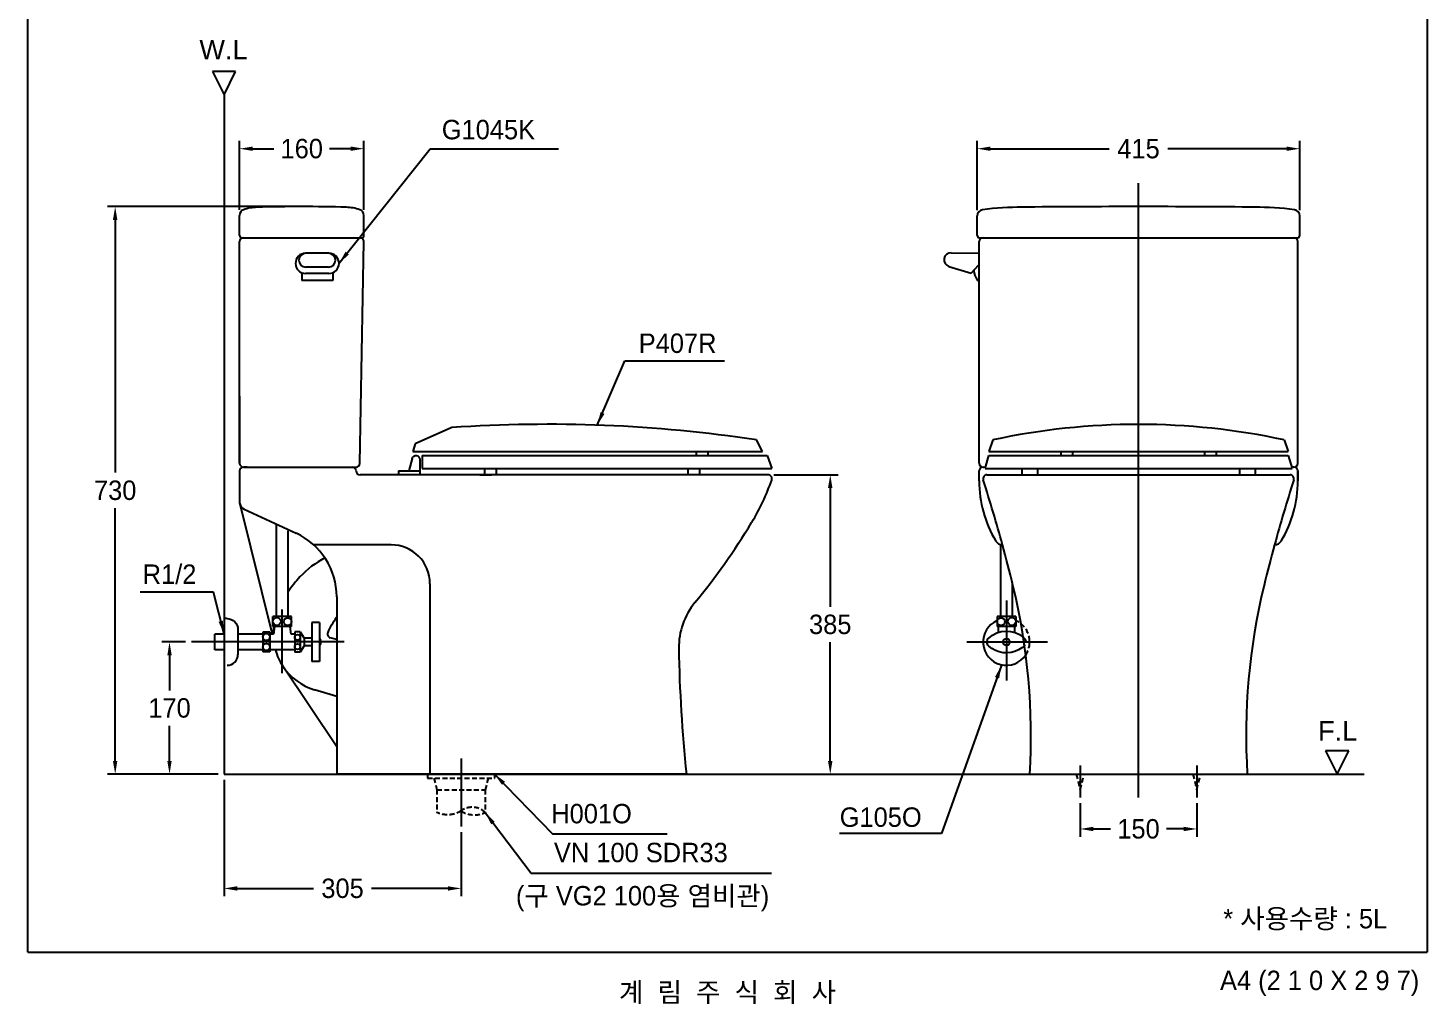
# Model space of a CAD drawing. Header units: millimetres. Extents: x 0 to 1800, y -67 to 2530.
# Drawn here: x 0 to 1800, y -67 to 1189 of the extents above; entities that cross this region are included whole.
import ezdxf
from ezdxf.enums import TextEntityAlignment as Align
from ezdxf.lldxf.tags import DXFTag

# ---------------------------------------------------------------- set-up
doc = ezdxf.new("R2010")
doc.units = ezdxf.units.MM
doc.linetypes.add('DASHED2', pattern=[9.525, 6.35, -3.175])
for name, color, linetype in [('TEXT', 7, 'Continuous'), ('내부선 및 부속', 4, 'Continuous'), ('도각라인', 255, 'Continuous'), ('외형선', 3, 'Continuous'), ('점선', 6, 'DASHED2'), ('중심선', 1, 'DASHED'), ('치수선', 7, 'Continuous')]:
    doc.layers.add(name, color=color, linetype=linetype)
doc.styles.add('____', font='')
doc.styles.add('타이틀', font='H2GTRM.TTF', dxfattribs={"height": 25})
doc.styles.get('____').set_extended_font_data('굴림')
tags = doc.linetypes.add('DASHDOT', pattern=[70, 31, -13, 13, -13]).pattern_tags.tags
tags[10:11] = [DXFTag(74, 4), DXFTag(75, 0), DXFTag(340, '0'), DXFTag(46, 0.0), DXFTag(50, 0.0), DXFTag(44, 0.0), DXFTag(45, 0.0)]
tags[8:9] = [DXFTag(74, 4), DXFTag(75, 0), DXFTag(340, '0'), DXFTag(46, 0.0), DXFTag(50, 0.0), DXFTag(44, 0.0), DXFTag(45, 0.0)]
tags[6:7] = [DXFTag(74, 4), DXFTag(75, 0), DXFTag(340, '0'), DXFTag(46, 0.0), DXFTag(50, 0.0), DXFTag(44, 0.0), DXFTag(45, 0.0)]
tags[4:5] = [DXFTag(74, 4), DXFTag(75, 0), DXFTag(340, '0'), DXFTag(46, 0.0), DXFTag(50, 0.0), DXFTag(44, 0.0), DXFTag(45, 0.0)]
tags = doc.linetypes.add('DASHED', pattern=[25.72, 12.86, -12.86]).pattern_tags.tags
tags[6:7] = [DXFTag(74, 4), DXFTag(75, 0), DXFTag(340, '0'), DXFTag(46, 0.0), DXFTag(50, 0.0), DXFTag(44, 0.0), DXFTag(45, 0.0)]
tags[4:5] = [DXFTag(74, 4), DXFTag(75, 0), DXFTag(340, '0'), DXFTag(46, 0.0), DXFTag(50, 0.0), DXFTag(44, 0.0), DXFTag(45, 0.0)]
doc.dimstyles.new('MSADIM', dxfattribs={"dimtxt": 33, "dimasz": 17, "dimexe": 10, "dimexo": 7.5, "dimgap": 10, "dimtad": 0, "dimtih": 1, "dimtoh": 1, "dimdec": 0, "dimzin": 1, "dimdsep": 46, "dimtxsty": '____', "dimcen": 11.25, "dimadec": 0, "dimazin": 0, "dimtfac": 1, "dimtdec": 0, "dimtix": 1, "dimtmove": 0, "dimatfit": 3, "dimfxl": 1, "dimtolj": 1, "dimtzin": 1, "dimarcsym": 0})

# ---------------------------------------------------------------- blocks, each defined once
blk = doc.blocks.new('*D13')
at = {"layer": '치수선', "color": 0, "linetype": 'Continuous', "lineweight": -2, "transparency": 16777216}
for p, q in [((1221.3, 954.3), (1221.3, 1043.3)), ((1238.3, 1033.3), (1391.1, 1033.3)), ((1619.3, 1033.3), (1466.5, 1033.3)), ((1636.3, 954.3), (1636.3, 1043.3))]:
    blk.add_line(p, q, dxfattribs=at)
at = {"layer": '치수선', "color": 0, "linetype": 'Continuous', "transparency": 16777216}
for points in [[(1238.3, 1036.1), (1238.3, 1030.5), (1221.3, 1033.3)], [(1619.3, 1036.1), (1619.3, 1030.5), (1636.3, 1033.3)]]:
    blk.add_solid(points, dxfattribs=at)
at = {"layer": '치수선', "color": 0, "linetype": 'Continuous', "transparency": 16777216, "insert": (1428.8, 1033.3), "char_height": 25, "attachment_point": 5, "style": '____'}
blk.add_mtext('\\A1;415', dxfattribs=at)
blk = doc.blocks.new('*D9')
at = {"layer": '치수선', "color": 0, "linetype": 'Continuous', "lineweight": -2, "transparency": 16777216}
for p, q in [((202.7, 398.8), (172.1, 398.8)), ((182.1, 381.8), (182.1, 336.6)), ((182.1, 245.8), (182.1, 290.9)), ((244.7, 228.8), (172.1, 228.8))]:
    blk.add_line(p, q, dxfattribs=at)
at = {"layer": '치수선', "color": 0, "linetype": 'Continuous', "transparency": 16777216}
for points in [[(179.3, 381.8), (184.9, 381.8), (182.1, 398.8)], [(179.3, 245.8), (184.9, 245.8), (182.1, 228.8)]]:
    blk.add_solid(points, dxfattribs=at)
at = {"layer": '치수선', "color": 0, "linetype": 'Continuous', "transparency": 16777216, "insert": (182.1, 313.8), "char_height": 25, "attachment_point": 5, "style": '____'}
blk.add_mtext('\\A1;170', dxfattribs=at)
blk = doc.blocks.new('*D2')
at = {"layer": '치수선', "color": 0, "linetype": 'Continuous', "lineweight": -2, "transparency": 16777216}
for p, q in [((1353.8, 191.3), (1353.8, 148.3)), ((1503.8, 191.3), (1503.8, 148.3)), ((1370.8, 158.3), (1392.9, 158.3)), ((1486.8, 158.3), (1464.7, 158.3))]:
    blk.add_line(p, q, dxfattribs=at)
at = {"layer": '치수선', "color": 0, "linetype": 'Continuous', "transparency": 16777216}
for points in [[(1370.8, 161.1), (1370.8, 155.4), (1353.8, 158.3)], [(1486.8, 161.1), (1486.8, 155.4), (1503.8, 158.3)]]:
    blk.add_solid(points, dxfattribs=at)
at = {"layer": '치수선', "color": 0, "linetype": 'Continuous', "transparency": 16777216, "insert": (1428.8, 158.3), "char_height": 25, "attachment_point": 5, "style": '____'}
blk.add_mtext('\\A1;150', dxfattribs=at)
blk = doc.blocks.new('*D3')
at = {"layer": '치수선', "color": 0, "linetype": 'Continuous', "lineweight": -2, "transparency": 16777216}
for p, q in [((252.2, 221.3), (252.2, 71.8)), ((557.2, 154.1), (557.2, 71.8)), ((269.2, 81.8), (367.3, 81.8)), ((540.2, 81.8), (442, 81.8))]:
    blk.add_line(p, q, dxfattribs=at)
at = {"layer": '치수선', "color": 0, "linetype": 'Continuous', "transparency": 16777216}
for points in [[(269.2, 84.6), (269.2, 78.9), (252.2, 81.8)], [(540.2, 84.6), (540.2, 78.9), (557.2, 81.8)]]:
    blk.add_solid(points, dxfattribs=at)
at = {"layer": '치수선', "color": 0, "linetype": 'Continuous', "transparency": 16777216, "insert": (404.7, 81.8), "char_height": 25, "attachment_point": 5, "style": '____'}
blk.add_mtext('\\A1;305', dxfattribs=at)
blk = doc.blocks.new('*D5')
at = {"layer": '치수선', "color": 0, "linetype": 'Continuous', "lineweight": -2, "transparency": 16777216}
for p, q in [((344.7, 958.8), (102.2, 958.8)), ((112.2, 941.8), (112.2, 616.6)), ((112.2, 245.8), (112.2, 570.9)), ((244.7, 228.8), (102.2, 228.8))]:
    blk.add_line(p, q, dxfattribs=at)
at = {"layer": '치수선', "color": 0, "linetype": 'Continuous', "transparency": 16777216}
for points in [[(109.3, 941.8), (115, 941.8), (112.2, 958.8)], [(109.3, 245.8), (115, 245.8), (112.2, 228.8)]]:
    blk.add_solid(points, dxfattribs=at)
at = {"layer": '치수선', "color": 0, "linetype": 'Continuous', "transparency": 16777216, "insert": (112.2, 593.8), "char_height": 25, "attachment_point": 5, "style": '____'}
blk.add_mtext('\\A1;730', dxfattribs=at)
blk = doc.blocks.new('*D7')
at = {"layer": '치수선', "color": 0, "linetype": 'Continuous', "lineweight": -2, "transparency": 16777216}
for p, q in [((959.7, 613.8), (1042.2, 613.8)), ((1032.2, 596.8), (1032.2, 444.1)), ((1032.2, 245.8), (1032.2, 398.4)), ((854.7, 228.8), (1042.2, 228.8))]:
    blk.add_line(p, q, dxfattribs=at)
at = {"layer": '치수선', "color": 0, "linetype": 'Continuous', "transparency": 16777216}
for points in [[(1029.3, 596.8), (1035, 596.8), (1032.2, 613.8)], [(1029.3, 245.8), (1035, 245.8), (1032.2, 228.8)]]:
    blk.add_solid(points, dxfattribs=at)
at = {"layer": '치수선', "color": 0, "linetype": 'Continuous', "transparency": 16777216, "insert": (1032.2, 421.3), "char_height": 25, "attachment_point": 5, "style": '____'}
blk.add_mtext('\\A1;385', dxfattribs=at)
blk = doc.blocks.new('*D8')
at = {"layer": '치수선', "color": 0, "linetype": 'Continuous', "lineweight": -2, "transparency": 16777216}
for p, q in [((272.2, 954.8), (272.2, 1043.3)), ((289.2, 1033.3), (316.2, 1033.3)), ((415.2, 1033.3), (388.1, 1033.3)), ((432.2, 954.8), (432.2, 1043.3))]:
    blk.add_line(p, q, dxfattribs=at)
at = {"layer": '치수선', "color": 0, "linetype": 'Continuous', "transparency": 16777216}
for points in [[(289.2, 1036.1), (289.2, 1030.5), (272.2, 1033.3)], [(415.2, 1036.1), (415.2, 1030.5), (432.2, 1033.3)]]:
    blk.add_solid(points, dxfattribs=at)
at = {"layer": '치수선', "color": 0, "linetype": 'Continuous', "transparency": 16777216, "insert": (352.2, 1033.3), "char_height": 25, "attachment_point": 5, "style": '____'}
blk.add_mtext('\\A1;160', dxfattribs=at)

msp = doc.modelspace()

# ---------------------------------------------------------------- linework, layer by layer
msp.add_line((1158.4, 152.4), (1044, 152.4))
at = {"layer": '내부선 및 부속'}
for p, q in [((277.2, 918.8), (427.1, 918.8)), ((1228.8, 918.8), (1628.8, 918.8)), ((277.2, 623.8), (417.2, 623.8)), ((1228.8, 623.8), (1231.9, 623.8)), ((1233.8, 613.8), (1623.8, 613.8)), ((278, 569.7), (345, 538.6)), ((467.2, 523.8), (367.5, 523.8)), ((517.2, 473.8), (517.2, 228.8)), ((397.2, 457), (397.2, 263.8)), ((397.2, 401.8), (388.9, 404.3)), ((397.2, 328.8), (368.8, 337.3))]:
    msp.add_line(p, q, dxfattribs=at)
at = {"layer": '내부선 및 부속', "linetype": 'Continuous'}
for p, q in [((387.2, 898.8), (357.2, 898.8)), ((1187.8, 899.5), (1223.8, 898.8)), ((1213.3, 873), (1223.5, 883.8)), ((352.2, 873.8), (352.2, 863.8)), ((387.2, 872.8), (357.2, 872.8)), ((386.8, 881.1), (357.5, 881.1)), ((392.2, 873.8), (392.2, 863.8)), ((1184.9, 881.9), (1213.3, 873)), ((392.2, 863.8), (352.2, 863.8)), ((1221.6, 863.8), (1223.8, 863.7)), ((545.2, 674.5), (498.2, 653.8)), ((498.2, 653.8), (495.2, 643.8)), ((945.2, 643.8), (937.2, 658.8)), ((1241.3, 658.8), (1236.3, 643.8)), ((1616.3, 658.8), (1621.3, 643.8)), ((494.3, 635), (490.2, 618.8)), ((495.2, 643.8), (945.2, 643.8)), ((504.2, 633.8), (504.2, 613.8)), ((507.2, 638.8), (951.2, 638.8)), ((507.2, 638.8), (507.2, 621.8)), ((859.7, 643.8), (859.7, 638.8)), ((874.7, 643.8), (874.7, 638.8)), ((951.2, 638.8), (957.2, 621.8)), ((1231.3, 621.8), (1236.3, 638.8)), ((1236.3, 643.8), (1621.3, 643.8)), ((1236.3, 638.8), (1621.3, 638.8)), ((1328.8, 643.8), (1328.8, 638.8)), ((1343.8, 643.8), (1343.8, 638.8)), ((1513.8, 643.8), (1513.8, 638.8)), ((1528.8, 643.8), (1528.8, 638.8)), ((1621.3, 638.8), (1626.3, 621.8)), ((476.5, 618.8), (504.2, 618.8)), ((476.5, 618.8), (476.5, 613.8)), ((507.2, 621.8), (957.2, 621.8)), ((587.5, 621.8), (587.5, 613.8)), ((602.5, 621.8), (602.5, 613.8)), ((848.9, 621.8), (848.9, 613.8)), ((863.9, 621.8), (863.9, 613.8)), ((1231.3, 621.8), (1626.3, 621.8)), ((1278.8, 621.8), (1278.8, 613.8)), ((1298.8, 621.8), (1298.8, 613.8)), ((1558.8, 621.8), (1558.8, 613.8)), ((1578.8, 621.8), (1578.8, 613.8)), ((1628.8, 623.8), (1625.7, 623.8)), ((319.7, 431.5), (319.7, 550.5)), ((334.7, 431.5), (334.7, 541.8)), ((1251.3, 524.1), (1251.3, 431.5)), ((1266.3, 475.5), (1266.3, 431.5)), ((256.2, 428.8), (252.2, 428.8)), ((270.2, 414.8), (270.2, 382.8)), ((339.2, 431.5), (315.2, 431.5)), ((315.2, 418.5), (315.2, 431.5)), ((339.2, 418.5), (315.2, 418.5)), ((317.2, 418.5), (315.7, 409)), ((338.7, 409), (337.2, 418.5)), ((339.2, 418.5), (339.2, 431.5)), ((365.2, 423.8), (365.2, 373.8)), ((375.2, 423.8), (365.2, 423.8)), ((375.2, 423.8), (375.2, 373.8)), ((1246.8, 431.5), (1246.8, 418.5)), ((1270.8, 431.5), (1246.8, 431.5)), ((1270.8, 418.5), (1246.8, 418.5)), ((1248.3, 418.5), (1248.3, 411.1)), ((1269.3, 418.5), (1269.3, 411.1)), ((1270.8, 431.5), (1270.8, 418.5)), ((240.2, 388.5), (240.2, 409)), ((252.2, 409), (240.2, 409)), ((302.2, 409), (270.2, 409)), ((302.2, 411.3), (302.2, 386.3)), ((311.2, 411.3), (302.2, 411.3)), ((311.2, 411.3), (311.2, 386.3)), ((315.7, 409), (311.2, 409)), ((343.2, 409), (338.7, 409)), ((350.2, 411.8), (343.2, 411.8)), ((343.2, 411.8), (343.2, 385.8)), ((350.2, 411.8), (350.2, 385.8)), ((350.2, 411.8), (355.2, 403.5)), ((355.2, 403.5), (355.2, 394)), ((365.2, 403.5), (355.2, 403.5)), ((252.2, 388.5), (240.2, 388.5)), ((302.2, 388.5), (270.2, 388.5)), ((311.2, 386.3), (302.2, 386.3)), ((343.2, 388.5), (311.2, 388.5)), ((350.2, 385.8), (343.2, 385.8)), ((355.2, 394), (350.2, 385.8)), ((365.2, 394), (355.2, 394)), ((375.2, 373.8), (365.2, 373.8))]:
    msp.add_line(p, q, dxfattribs=at)
at = {"layer": '내부선 및 부속', "linetype": 'Continuous', "flags": 128}
for points in [[(494.3, 635, -0.883848), (504.2, 633.8)], [(256.2, 428.8, -0.414214), (270.2, 414.8)], [(375.2, 403.3, -0.31563), (375.2, 394.3)], [(1236.1, 393.6, -0.44), (1236.1, 403.9)], [(1236.1, 403.9, -0.378761), (1280.7, 404.7)], [(1274.6, 388.7, -0.317703), (1236.1, 393.6)], [(1282.2, 394.2, -0.070322), (1274.6, 388.7)]]:
    msp.add_lwpolyline(points, format="xyb", dxfattribs=at)
at = {"layer": '내부선 및 부속', "linetype": 'Continuous'}
for centre, radius in [((320.2, 425.2), 5), ((334.2, 424.9), 5), ((1251.9, 424.9), 5), ((1265.8, 425.2), 5), ((306.7, 405.3), 4.5), ((306.7, 392.3), 4.5), ((346.7, 404.8), 3.5), ((346.7, 392.8), 3.5), ((1258.8, 398.8), 4.5)]:
    msp.add_circle(centre, radius, dxfattribs=at)
for centre, radius, start, end in [((357.2, 885.8), 13, 90, 270), ((357.5, 889.9), 8.82, 90, 270), ((386.8, 889.9), 8.82, 270, 90), ((387.2, 885.8), 13, 270, 90), ((1187.6, 890.5), 9, 88.83, 252.4927), ((1241.9, 878.4), 25, 183.5491, 215.6999), ((669, -1128.4), 1807.2, 81.4679, 93.9308), ((1428.8, -210.2), 888.9, 77.8229, 102.1771), ((1258.8, 398.8), 30, 113.5781, 326.5674), ((1258.8, 398.8), 30, 56.5934, 66.4217), ((256.2, 382.8), 14, 270, 360)]:
    msp.add_arc(centre, radius, start, end, dxfattribs=at)
at = {"layer": '내부선 및 부속'}
for centre, radius, start, end in [((1233.8, 608.8), 5, 90, 197.7566), ((1623.8, 608.8), 5, 342.2434, 90), ((-675.7, -2.7), 2000, 15.2622, 17.7566), ((3533.3, -2.7), 2000, 162.2434, 164.7378), ((282.2, 578.8), 10, 193.9982, 245.1479), ((307.2, 457), 90, 0, 65.1479), ((467.2, 473.8), 50, 0, 90), ((437.6, 400.6), 120, 117.593, 136.9259), ((459.5, 380.1), 150, 136.9259, 146.3522), ((390.4, 409.1), 75, 172.7917, 180.0681), ((459.5, 380.1), 80, 141.2249, 157.2346), ((390.4, 409.1), 5, 157.2346, 253.3001), ((390.4, 409.1), 75, 195.9336, 213.7032), ((390.4, 409.1), 75, 213.7032, 253.3001)]:
    msp.add_arc(centre, radius, start, end, dxfattribs=at)
at = {"layer": '도각라인', "color": 7}
for p, q in [((0, 0), (0, 2530)), ((1800, 2530), (1800, 0)), ((0, 0), (1800, 0))]:
    msp.add_line(p, q, dxfattribs=at)
at = {"layer": '외형선', "linetype": 'Continuous'}
for p, q in [((267.2, 1132.7), (237.2, 1132.7)), ((237.2, 1132.7), (252.2, 1102.7)), ((252.2, 1102.7), (267.2, 1132.7)), ((252.2, 1102.7), (252.2, 228.8)), ((581.2, 613.8), (596.2, 613.8)), ((1699.3, 258.8), (1669.3, 258.8)), ((1669.3, 258.8), (1684.3, 228.8)), ((1684.3, 228.8), (1699.3, 258.8)), ((252.2, 228.8), (1719.1, 228.8))]:
    msp.add_line(p, q, dxfattribs=at)
at = {"layer": '외형선'}
for p, q in [((272.2, 921.8), (272.2, 947.3)), ((432.2, 921.8), (432.2, 947.3)), ((1221.3, 921.8), (1221.3, 946.8)), ((1636.3, 921.8), (1636.3, 946.8)), ((275.2, 918.8), (277.2, 918.8)), ((427.1, 918.8), (429.2, 918.8)), ((1224.3, 918.8), (1228.8, 918.8)), ((1628.8, 918.8), (1633.3, 918.8)), ((272.2, 628.8), (272.2, 913.8)), ((427.1, 628.7), (432.1, 913.7)), ((1223.8, 628.8), (1223.8, 913.8)), ((1633.8, 628.8), (1633.8, 913.8)), ((272.2, 715), (272.2, 628.8)), ((272.2, 628.8), (272.2, 686.9)), ((272.2, 618.8), (272.2, 578.8)), ((281.9, 623.8), (277.2, 623.8)), ((417.2, 623.8), (422.1, 623.8)), ((952.2, 613.8), (427.2, 613.8)), ((1223.8, 605.9), (1223.8, 618.8)), ((1228.8, 623.8), (1231.9, 623.8)), ((1633.8, 618.8), (1633.8, 605.9)), ((1633.8, 605.9), (1633.8, 618.8)), ((272.5, 576.3), (314.2, 409)), ((397.2, 263.8), (328, 367.5)), ((397.2, 263.8), (397.2, 228.8)), ((847.2, 228.8), (397.2, 228.8)), ((1288.8, 228.8), (1568.8, 228.8))]:
    msp.add_line(p, q, dxfattribs=at)
for centre, radius, start, end in [((280.2, 947.3), 8, 109.5482, 180), ((295.9, 903), 55, 91.5048, 109.5482), ((352.2, -1239.1), 2197.9, 88.4952, 91.5048), ((408.4, 903), 55, 70.4518, 88.4952), ((424.2, 947.3), 8, 0, 70.4518), ((1229.3, 946.8), 8, 97.4173, 180), ((1279.9, 558.1), 400, 90.0897, 97.4173), ((1428.8, -15542.1), 16500.9, 89.47014, 90.52986), ((1428.8, -15542.1), 16500.9, 89.47014, 90), ((1577.7, 558.1), 400, 82.5827, 89.9103), ((1628.3, 946.8), 8, 0, 82.5827), ((275.2, 921.8), 3, 180, 270), ((277.2, 913.8), 5, 90, 180), ((427.1, 913.8), 5, 358.9949, 90), ((429.2, 921.8), 3, 270, 0), ((1224.3, 921.8), 3, 180, 270), ((1228.8, 913.8), 5, 90, 180), ((1628.8, 913.8), 5, 0, 90), ((1633.3, 921.8), 3, 270, 0), ((277.2, 628.8), 5, 180, 270), ((277.2, 618.8), 5, 90, 180), ((417.2, 618.8), 5, 0, 90), ((422.1, 628.8), 5, 270, 358.9949), ((427.2, 618.8), 5, 180, 270), ((952.2, 608.8), 5, 340.5007, 90), ((1228.8, 628.8), 5, 180, 270), ((1228.8, 618.8), 5, 90, 180), ((1628.8, 628.8), 5, 270, 0), ((1628.8, 618.8), 5, 0, 90), ((674.1, 707.2), 300, 328.958, 340.5007), ((1373.8, 605.9), 150, 180, 211.0027), ((1483.8, 605.9), 150, 328.9973, 0), ((282.2, 578.8), 10, 180, 193.9982), ((207.1, 988.3), 845, 320.3811, 328.958), ((1253.8, 533.8), 10, 211.0027, 270), ((-675.7, -2.7), 2000, 13.715, 15.2622), ((3533.3, -2.7), 2000, 164.7378, 166.285), ((1603.8, 533.8), 10, 270, 328.9973), ((480.4, 279.4), 810, 356.4136, 13.715), ((2377.2, 279.4), 810, 166.285, 183.5864), ((927.4, 392), 90, 140.3811, 180.9289), ((2672.1, 420.3), 1835, 180.9289, 185.9924)]:
    msp.add_arc(centre, radius, start, end, dxfattribs=at)
at = {"layer": '외형선', "linetype": 'Continuous'}
msp.add_point((402.2, 228.8), dxfattribs=at)
msp.add_point((402.2, 228.8), dxfattribs=at)
at = {"layer": '점선'}
for p, q in [((514.2, 228.8), (514.2, 223.8)), ((514.2, 223.8), (600.2, 223.8)), ((522.2, 223.8), (526.2, 208.8)), ((592.2, 223.8), (588.2, 208.8)), ((600.2, 228.8), (600.2, 223.8)), ((1348.8, 228.8), (1353.8, 208.8)), ((1353.8, 208.8), (1358.8, 228.8)), ((1498.8, 228.8), (1503.8, 208.8)), ((1503.8, 208.8), (1508.8, 228.8)), ((526.2, 208.8), (588.2, 208.8)), ((526.2, 208.8), (526.2, 179.5)), ((588.2, 208.8), (588.2, 179.5))]:
    msp.add_line(p, q, dxfattribs=at)
at = {"layer": '점선', "flags": 128}
for points in [[(1280.7, 404.7, -0.008828), (1281.5, 403.9)], [(1281.5, 403.9, -0.399115), (1282.2, 394.3, -0.399115)], [(557.2, 181.6, -0.258212), (526.2, 179.5)]]:
    msp.add_lwpolyline(points, format="xyb", dxfattribs=at)
at = {"layer": '점선'}
for centre, radius, start, end in [((1258.8, 398.8), 30, 326.5674, 50.864), ((571.4, 161.8), 24.4, 46.5379, 125.7525), ((574.5, 208.5), 32.1, 237.1903, 295.1018)]:
    msp.add_arc(centre, radius, start, end, dxfattribs=at)
at = {"layer": '중심선', "linetype": 'DASHDOT'}
for p, q in [((1428.8, 198.8), (1428.8, 988.8)), ((1258.8, 452.2), (1258.8, 349.1)), ((327.2, 358.5), (327.2, 440.7)), ((406.6, 398.8), (210.2, 398.8)), ((1208, 398.8), (1311.6, 398.8)), ((557.2, 248.8), (557.2, 228.8)), ((557.2, 248.8), (557.2, 161.6)), ((1353.8, 239.9), (1353.8, 198.8)), ((1503.8, 239.9), (1503.8, 198.8))]:
    msp.add_line(p, q, dxfattribs=at)
at = {"layer": '치수선', "linetype": 'Continuous'}
for p, q in [((534.6, 1033.3), (682.5, 1033.3)), ((784.9, 760.3), (896.3, 760.3)), ((692, 151.8), (822.2, 151.8)), ((664.3, 101.4), (956.7, 101.4))]:
    msp.add_line(p, q, dxfattribs=at)

# ---------------------------------------------------------------- texts
at = {"layer": 'TEXT', "style": '타이틀'}
for s, p in [('* 사용수량 : 5L', (1643.3, 42.9)), ('계  림  주  식  회  사', (900, -51.7))]:
    msp.add_text(s, height=25, dxfattribs=at).set_placement(p, align=Align.MIDDLE_CENTER)
msp.add_text('A4 (2 1 0 X 2 9 7)', height=25, dxfattribs=at).set_placement((1790, -36.5), align=Align.MIDDLE_RIGHT)
at = {"layer": 'TEXT', "char_height": 25, "attachment_point": 1, "line_spacing_factor": 0.963855, "style": '타이틀'}
for s, insert, width in [('\\fArial;W.L', (220.5, 1173.3), 248.993), ('\\A1;G1045K', (532.4, 1070.4), 248.993), ('\\A1;P407R', (785.8, 795.6), 248.993), ('\\A1;R1/2', (147.6, 498.5), 361.787), ('\\fArial;F.L', (1659.8, 297), 248.993), ('\\A1; H001O', (664.2, 190.5), 248.993), ('\\A1; G105O', (1035.3, 186), 248.993), ('\\A1;VN 100 SDR33', (676.7, 140.5), 379.657), ('\\A1;(구 VG2 100{\\fGulim|b0|i0|c129|p50;용 염비관)}', (627.8, 84.9), 379.657)]:
    msp.add_mtext(s, dxfattribs=dict(at, insert=insert, width=width))

# ---------------------------------------------------------------- dimensions: what is measured, and where the dimension line sits
at = {"layer": '치수선', "linetype": 'Continuous'}
for base, p1, p2, picture, middle in [((432.2, 1033.3), (272.2, 947.3), (432.2, 947.3), '*D8', (352.2, 1033.3)), ((1636.3, 1033.3), (1221.3, 946.8), (1636.3, 946.8), '*D13', (1428.8, 1033.3)), ((1503.8, 158.3), (1353.8, 198.8), (1503.8, 198.8), '*D2', (1428.8, 158.3))]:
    dim = msp.add_linear_dim(base=base, p1=p1, p2=p2, dimstyle='MSADIM', override={"dimtxt": 25}, dxfattribs=at)
    dim.commit()
    dim.dimension.update_dxf_attribs({"geometry": picture, "text_midpoint": middle})
for base, p1, p2, picture, middle in [((112.2, 958.8), (252.2, 228.8), (352.2, 958.8), '*D5', (112.2, 593.8)), ((1032.2, 228.8), (952.2, 613.8), (847.2, 228.8), '*D7', (1032.2, 421.3)), ((182.1, 228.8), (210.2, 398.8), (252.2, 228.8), '*D9', (182.1, 313.8))]:
    dim = msp.add_linear_dim(base=base, p1=p1, p2=p2, angle=90, dimstyle='MSADIM', override={"dimtxt": 25}, dxfattribs=at)
    dim.commit()
    dim.dimension.update_dxf_attribs({"geometry": picture, "text_midpoint": middle})
dim = msp.add_linear_dim(base=(557.2, 81.8), p1=(252.2, 228.8), p2=(557.2, 161.6), dimstyle='MSADIM', override={"dimtxt": 25}, dxfattribs=at)
dim.commit()
dim.dimension.update_dxf_attribs({"geometry": '*D3', "text_midpoint": (404.7, 81.8), "dimtype": 160})

# ---------------------------------------------------------------- leaders
at = {"layer": '치수선', "linetype": 'Continuous', "annotation_type": 0, "has_hookline": 1, "hookline_direction": 0}
for points, override in [([(400.1, 885.7), (517.6, 1033.3), (534.6, 1033.3)], {"dimtxt": 25}), ([(732.5, 677.7), (767.9, 760.3), (784.9, 760.3)], {"dimtxt": 25}), ([(600, 229.2), (675, 151.8), (692, 151.8)], {"dimtxt": 30}), ([(588.1, 179.3), (647.3, 101.4), (664.3, 101.4)], {"dimtxt": 25})]:
    msp.add_leader(points, dimstyle='MSADIM', override=override, dxfattribs=at)
at = {"layer": '치수선', "linetype": 'Continuous'}
msp.add_leader([(252.2, 409), (238.5, 462.7), (144.2, 462.7)], dimstyle='MSADIM', override={"dimtxt": 25}, dxfattribs=at)
at = {"layer": '치수선', "linetype": 'Continuous', "annotation_type": 0, "has_hookline": 1, "hookline_direction": 0, "horizontal_direction": (-1, 0, 0)}
msp.add_leader([(1252.5, 368.8), (1175.4, 152.4), (1158.4, 152.4)], dimstyle='MSADIM', override={"dimtxt": 25}, dxfattribs=at)

doc.saveas('drawing.dxf')
